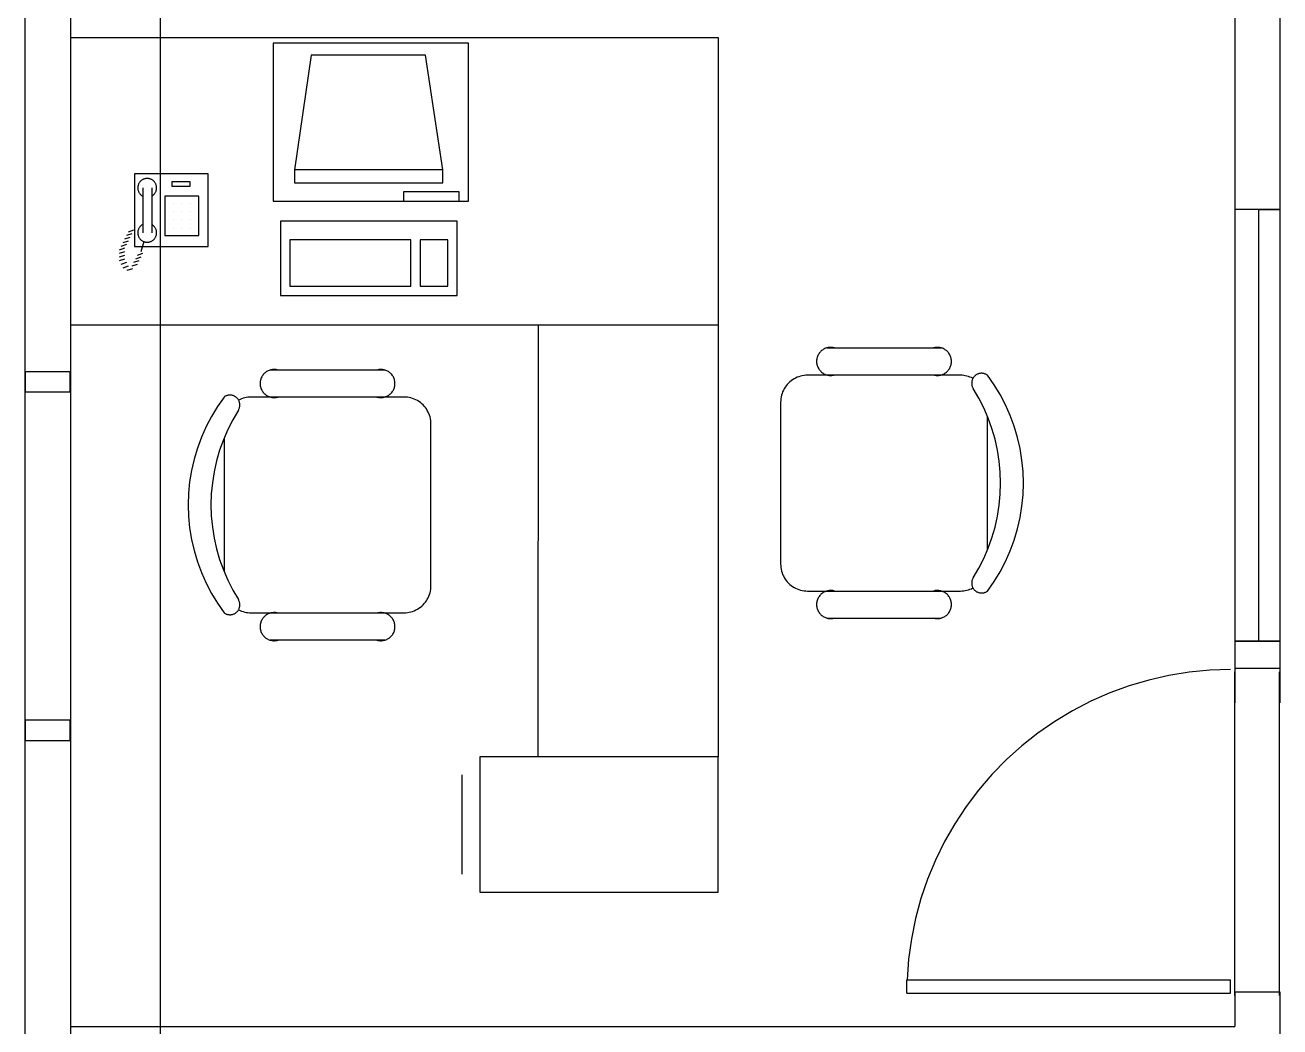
# Model space of a CAD drawing. Header units: millimetres. Extents: x 18694 to 89916, y 18694 to 89916.
# Drawn here: x 30708 to 34252, y 80973 to 83803 of the extents above; entities that cross this region are included whole.
import ezdxf

# ---------------------------------------------------------------- set-up
doc = ezdxf.new("R2010")
doc.units = ezdxf.units.MM
doc.layers.get('0').update_dxf_attribs({"linetype": 'CONTINUOUS'})
for name, color, linetype in [('E-B-FURR', 7, 'CONTINUOUS'), ('E-B-GLAZ', 7, 'CONTINUOUS'), ('E-B-MULL', 7, 'CONTINUOUS'), ('E-C-HEAD', 7, 'CONTINUOUS'), ('GRIDLN', 7, 'CONTINUOUS')]:
    doc.layers.add(name, color=color, linetype=linetype)

msp = doc.modelspace()

# ---------------------------------------------------------------- linework, layer by layer
for p, q in [((30837.08013, 82955.177168), (30837.150635, 83767.977165)), ((30837.150635, 83767.977165), (32665.950628, 83767.818529)), ((32665.950628, 83767.818529), (32665.774365, 81735.818537)), ((31960.639269, 83752.064769), (31409.185731, 83752.064769)), ((31409.185731, 83752.064769), (31409.185731, 83305.65)), ((31516.380007, 83717.919171), (31469.0125, 83394.55)), ((31839.337038, 83717.919171), (31516.380007, 83717.919171)), ((31888.1125, 83394.55), (31839.337038, 83717.919171)), ((31960.639269, 83305.65), (31960.639269, 83752.064769)), ((31225.306934, 83383.124354), (31016.892763, 83383.124354)), ((31016.892763, 83383.124354), (31016.892763, 83177.280895)), ((31225.306934, 83177.280895), (31225.306934, 83383.124354)), ((31469.0125, 83394.55), (31469.0125, 83357.419291)), ((31888.1125, 83394.55), (31469.0125, 83394.55)), ((31888.1125, 83357.419291), (31888.1125, 83394.55)), ((31040.20964, 83343.38348), (31040.20964, 83216.38348)), ((31065.60964, 83343.38348), (31065.60964, 83216.38348)), ((31174.56623, 83359.934619), (31122.97248, 83359.934619)), ((31122.97248, 83359.934619), (31122.97248, 83348.028369)), ((31122.97248, 83348.028369), (31174.56623, 83348.028369)), ((31174.56623, 83348.028369), (31174.56623, 83359.934619)), ((31469.0125, 83357.419291), (31888.1125, 83357.419291)), ((31776.821423, 83331.909692), (31776.821423, 83305.65)), ((31934.379577, 83331.909692), (31776.821423, 83331.909692)), ((31934.379577, 83305.65), (31934.379577, 83331.909692)), ((31198.37873, 83320.247119), (31103.12873, 83320.247119)), ((31103.12873, 83320.247119), (31103.12873, 83209.122119)), ((31126.94123, 83300.403369), (31126.94123, 83300.403369)), ((31150.75373, 83300.403369), (31150.75373, 83300.403369)), ((31174.56623, 83300.403369), (31174.56623, 83300.403369)), ((31198.37873, 83209.122119), (31198.37873, 83320.247119)), ((31409.185731, 83305.65), (31960.639269, 83305.65)), ((31126.94123, 83276.590869), (31126.94123, 83276.590869)), ((31150.75373, 83276.590869), (31150.75373, 83276.590869)), ((31174.56623, 83276.590869), (31174.56623, 83276.590869)), ((31014.422725, 83223.590385), (30999.182725, 83218.510385)), ((31126.94123, 83252.778369), (31126.94123, 83252.778369)), ((31126.94123, 83228.965869), (31126.94123, 83228.965869)), ((31150.75373, 83252.778369), (31150.75373, 83252.778369)), ((31150.75373, 83228.965869), (31150.75373, 83228.965869)), ((31174.56623, 83252.778369), (31174.56623, 83252.778369)), ((31174.56623, 83228.965869), (31174.56623, 83228.965869)), ((31928.635269, 83249.027538), (31429.701115, 83249.027538)), ((31429.701115, 83249.027538), (31429.701115, 83038.95)), ((31928.635269, 83038.95), (31928.635269, 83249.027538)), ((30999.182725, 83193.110385), (30983.942725, 83188.030385)), ((31004.262725, 83203.270385), (30989.022725, 83198.190385)), ((31009.342725, 83213.430385), (30994.102725, 83208.350385)), ((31043.907996, 83191.5325), (31034.742725, 83162.630385)), ((31103.12873, 83209.122119), (31198.37873, 83209.122119)), ((31797.336808, 83196.508154), (31455.960808, 83196.508154)), ((31455.960808, 83196.508154), (31455.960808, 83065.209692)), ((31797.336808, 83065.209692), (31797.336808, 83196.508154)), ((31902.375577, 83196.508154), (31823.5965, 83196.508154)), ((31823.5965, 83196.508154), (31823.5965, 83065.209692)), ((31902.375577, 83065.209692), (31902.375577, 83196.508154)), ((30989.022725, 83172.790385), (30973.782725, 83167.710385)), ((30989.022725, 83162.630385), (30973.782725, 83157.550385)), ((30989.022725, 83152.470385), (30973.782725, 83147.390385)), ((30994.102725, 83182.950385), (30978.862725, 83177.870385)), ((31016.892763, 83177.280895), (31225.306934, 83177.280895)), ((31039.822725, 83157.550385), (31024.582725, 83152.470385)), ((30989.022725, 83142.310385), (30973.782725, 83137.230385)), ((30994.102725, 83132.150385), (30978.862725, 83127.070385)), ((30999.182725, 83121.990385), (30983.942725, 83116.910385)), ((31024.582725, 83127.070385), (31009.342725, 83121.990385)), ((31029.662725, 83137.230385), (31014.422725, 83132.150385)), ((31034.742725, 83147.390385), (31019.502725, 83142.310385)), ((31011.13704, 83114.756338), (30995.89704, 83109.676338)), ((31455.960808, 83065.209692), (31797.336808, 83065.209692)), ((31823.5965, 83065.209692), (31902.375577, 83065.209692)), ((31429.701115, 83038.95), (31928.635269, 83038.95)), ((32665.880123, 82955.018532), (30837.08013, 82955.177168)), ((32157.774367, 81735.862602), (32157.880125, 82955.062598)), ((32972.292415, 82891.208207), (33296.142415, 82891.208207)), ((31724.273411, 82828.72549), (31400.423411, 82828.72549)), ((33350.117415, 82813.94177), (32918.317415, 82813.94177)), ((31778.248411, 82752.52549), (31346.448411, 82752.52549)), ((32842.117415, 82737.74177), (32842.117415, 82280.54177)), ((33426.317415, 82320.162856), (33426.317415, 82698.120684)), ((31854.448411, 82219.12549), (31854.448411, 82676.32549)), ((31270.248411, 82636.704405), (31270.248411, 82258.746576)), ((32918.317415, 82204.34177), (33350.117415, 82204.34177)), ((31346.448411, 82142.92549), (31778.248411, 82142.92549)), ((32972.292415, 82128.14177), (33296.142415, 82128.14177)), ((31724.273411, 82065.659053), (31400.423411, 82065.659053)), ((31992.674365, 81735.818537), (31992.674365, 81353.231037)), ((32665.774365, 81735.818537), (31992.674365, 81735.818537)), ((32665.774365, 81735.818537), (32157.774367, 81735.862602)), ((32665.774365, 81353.231037), (32665.774365, 81735.818537)), ((31941.874365, 81685.018537), (31941.874365, 81404.031037)), ((31992.674365, 81353.231037), (32665.774365, 81353.231037)), ((33198.344195, 81106.19288), (34112.744195, 81106.19288)), ((33198.344195, 81068.09288), (33198.344195, 81106.19288)), ((34112.744195, 81068.09288), (34112.744195, 81106.19288)), ((33198.344195, 81068.09288), (34112.744195, 81068.09288))]:
    msp.add_line(p, q)
for points in [[(31065.60964, 83319.984678), (31067.109247, 83320.863154), (31068.548342, 83321.8376), (31069.920792, 83322.903865), (31071.220749, 83324.057404), (31072.442673, 83325.293301), (31073.581356, 83326.60629), (31074.631946, 83327.990776), (31075.589967, 83329.440857), (31076.451334, 83330.950356), (31077.212378, 83332.512839), (31077.869856, 83334.121647), (31078.420965, 83335.769924), (31078.863357, 83337.450647), (31079.195147, 83339.156653), (31079.41492, 83340.880671), (31079.521741, 83342.615355), (31079.515154, 83344.353313), (31079.395187, 83346.087138), (31079.162351, 83347.809441), (31078.817638, 83349.512882), (31078.362518, 83351.190203), (31077.798931, 83352.834256), (31077.129276, 83354.438034), (31076.35641, 83355.994702), (31075.483624, 83357.497628), (31074.514639, 83358.940406), (31073.453584, 83360.316888), (31072.304981, 83361.621208), (31071.073724, 83362.847807), (31069.76506, 83363.991458), (31068.384566, 83365.047289), (31066.938126, 83366.010798), (31065.431903, 83366.877881), (31063.872316, 83367.644842), (31062.266012, 83368.308413), (31060.619835, 83368.865765), (31058.940801, 83369.314524), (31057.236065, 83369.652778), (31055.512892, 83369.879084), (31053.778625, 83369.992479), (31052.040655, 83369.992479), (31050.306388, 83369.879084), (31048.583215, 83369.652778), (31046.878479, 83369.314524), (31045.199445, 83368.865765), (31043.553268, 83368.308413), (31041.946964, 83367.644842), (31040.387377, 83366.877881), (31038.881154, 83366.010798), (31037.434714, 83365.047289), (31036.05422, 83363.991458), (31034.745556, 83362.847807), (31033.514299, 83361.621208), (31032.365696, 83360.316888), (31031.30464, 83358.940406), (31030.335655, 83357.497628), (31029.46287, 83355.994702), (31028.690003, 83354.438034), (31028.020349, 83352.834256), (31027.456762, 83351.190203), (31027.001642, 83349.512882), (31026.656929, 83347.809441), (31026.424093, 83346.087138), (31026.304126, 83344.353313), (31026.297539, 83342.615355), (31026.40436, 83340.880671), (31026.624133, 83339.156653), (31026.955923, 83337.450647), (31027.398315, 83335.769924), (31027.949424, 83334.121647), (31028.606902, 83332.512839), (31029.367946, 83330.950356), (31030.229313, 83329.440857), (31031.187334, 83327.990776), (31032.237924, 83326.60629), (31033.376607, 83325.293301), (31034.598531, 83324.057404), (31035.898488, 83322.903865), (31037.270938, 83321.8376), (31038.710033, 83320.863154), (31040.20964, 83319.984678)], [(31040.20964, 83239.782282), (31038.710033, 83238.903807), (31037.270938, 83237.92936), (31035.898488, 83236.863096), (31034.598531, 83235.709557), (31033.376607, 83234.473659), (31032.237924, 83233.16067), (31031.187334, 83231.776185), (31030.229313, 83230.326103), (31029.367946, 83228.816605), (31028.606902, 83227.254122), (31027.949424, 83225.645314), (31027.398315, 83223.997036), (31026.955923, 83222.316314), (31026.624133, 83220.610308), (31026.40436, 83218.886289), (31026.297539, 83217.151605), (31026.304126, 83215.413647), (31026.424093, 83213.679823), (31026.656929, 83211.95752), (31027.001642, 83210.254078), (31027.456762, 83208.576757), (31028.020349, 83206.932705), (31028.690003, 83205.328927), (31029.46287, 83203.772258), (31030.335655, 83202.269332), (31031.30464, 83200.826554), (31032.365696, 83199.450073), (31033.514299, 83198.145753), (31034.745556, 83196.919154), (31036.05422, 83195.775502), (31037.434714, 83194.719672), (31038.881154, 83193.756162), (31040.387377, 83192.889079), (31041.946964, 83192.122119), (31043.553268, 83191.458548), (31045.199445, 83190.901195), (31046.878479, 83190.452436), (31048.583215, 83190.114183), (31050.306388, 83189.887876), (31052.040655, 83189.774482), (31053.778625, 83189.774482), (31055.512892, 83189.887876), (31057.236065, 83190.114183), (31058.940801, 83190.452436), (31060.619835, 83190.901195), (31062.266012, 83191.458548), (31063.872316, 83192.122119), (31065.431903, 83192.889079), (31066.938126, 83193.756162), (31068.384566, 83194.719672), (31069.76506, 83195.775502), (31071.073724, 83196.919154), (31072.304981, 83198.145753), (31073.453584, 83199.450073), (31074.514639, 83200.826554), (31075.483624, 83202.269332), (31076.35641, 83203.772258), (31077.129276, 83205.328927), (31077.798931, 83206.932705), (31078.362518, 83208.576757), (31078.817638, 83210.254078), (31079.162351, 83211.95752), (31079.395187, 83213.679823), (31079.515154, 83215.413647), (31079.521741, 83217.151605), (31079.41492, 83218.886289), (31079.195147, 83220.610308), (31078.863357, 83222.316314), (31078.420965, 83223.997036), (31077.869856, 83225.645314), (31077.212378, 83227.254122), (31076.451334, 83228.816605), (31075.589967, 83230.326103), (31074.631946, 83231.776185), (31073.581356, 83233.16067), (31072.442673, 83234.473659), (31071.220749, 83235.709557), (31069.920792, 83236.863096), (31068.548342, 83237.92936), (31067.109247, 83238.903807), (31065.60964, 83239.782282)], [(32994.517415, 82891.208207), (32992.01635, 82891.850185), (32989.478832, 82892.328166), (32986.915603, 82892.640127), (32984.337513, 82892.784748), (32981.755476, 82892.761416), (32979.180421, 82892.570231), (32976.623248, 82892.212), (32974.094782, 82891.688242), (32971.605727, 82891.001172), (32969.166618, 82890.1537), (32966.78778, 82889.149413), (32964.479284, 82887.992561), (32962.2509, 82886.688042), (32960.112063, 82885.241379), (32958.071825, 82883.658694), (32956.138823, 82881.946687), (32954.32124, 82880.112606), (32952.62677, 82878.164214), (32951.062585, 82876.109758), (32949.635306, 82873.957936), (32948.350976, 82871.717856), (32947.215031, 82869.399001), (32946.232279, 82867.011186), (32945.406881, 82864.564519), (32944.74233, 82862.069357), (32944.24144, 82859.536262), (32943.90633, 82856.975956), (32943.73842, 82854.399279), (32943.73842, 82851.817136), (32943.90633, 82849.240458), (32944.24144, 82846.680153), (32944.74233, 82844.147058), (32945.406881, 82841.651895), (32946.232279, 82839.205228), (32947.215031, 82836.817413), (32948.350976, 82834.498558), (32949.635306, 82832.258478), (32951.062585, 82830.106656), (32952.62677, 82828.052201), (32954.32124, 82826.103809), (32956.138823, 82824.269727), (32958.071825, 82822.557721), (32960.112063, 82820.975036), (32962.2509, 82819.528372), (32964.479284, 82818.223853), (32966.78778, 82817.067002), (32969.166618, 82816.062714), (32971.605727, 82815.215242), (32974.094782, 82814.528172), (32976.623248, 82814.004414), (32979.180421, 82813.646184), (32981.755476, 82813.454998), (32984.337513, 82813.431666), (32986.915603, 82813.576287), (32989.478832, 82813.888248), (32992.01635, 82814.366229), (32994.517415, 82815.008207)], [(33273.917415, 82815.008207), (33276.41848, 82814.366229), (33278.955997, 82813.888248), (33281.519226, 82813.576287), (33284.097316, 82813.431666), (33286.679353, 82813.454998), (33289.254409, 82813.646184), (33291.811582, 82814.004414), (33294.340047, 82814.528172), (33296.829103, 82815.215242), (33299.268212, 82816.062714), (33301.647049, 82817.067002), (33303.955546, 82818.223853), (33306.183929, 82819.528372), (33308.322767, 82820.975036), (33310.363005, 82822.557721), (33312.296006, 82824.269727), (33314.113589, 82826.103809), (33315.80806, 82828.052201), (33317.372245, 82830.106656), (33318.799523, 82832.258478), (33320.083853, 82834.498558), (33321.219799, 82836.817413), (33322.20255, 82839.205228), (33323.027949, 82841.651895), (33323.692499, 82844.147058), (33324.19339, 82846.680153), (33324.528499, 82849.240458), (33324.696409, 82851.817136), (33324.696409, 82854.399279), (33324.528499, 82856.975956), (33324.19339, 82859.536262), (33323.692499, 82862.069357), (33323.027949, 82864.564519), (33322.20255, 82867.011186), (33321.219799, 82869.399001), (33320.083853, 82871.717856), (33318.799523, 82873.957936), (33317.372245, 82876.109758), (33315.80806, 82878.164214), (33314.113589, 82880.112606), (33312.296006, 82881.946687), (33310.363005, 82883.658694), (33308.322767, 82885.241379), (33306.183929, 82886.688042), (33303.955546, 82887.992561), (33301.647049, 82889.149413), (33299.268212, 82890.1537), (33296.829103, 82891.001172), (33294.340047, 82891.688242), (33291.811582, 82892.212), (33289.254409, 82892.570231), (33286.679353, 82892.761416), (33284.097316, 82892.784748), (33281.519226, 82892.640127), (33278.955997, 82892.328166), (33276.41848, 82891.850185), (33273.917415, 82891.208207)], [(31422.648411, 82828.72549), (31420.147346, 82829.367468), (31417.609828, 82829.845449), (31415.0466, 82830.15741), (31412.46851, 82830.302031), (31409.886472, 82830.278699), (31407.311417, 82830.087514), (31404.754244, 82829.729283), (31402.225778, 82829.205525), (31399.736723, 82828.518455), (31397.297614, 82827.670983), (31394.918776, 82826.666696), (31392.61028, 82825.509844), (31390.381896, 82824.205325), (31388.243059, 82822.758661), (31386.202821, 82821.175976), (31384.26982, 82819.46397), (31382.452237, 82817.629889), (31380.757766, 82815.681496), (31379.193581, 82813.627041), (31377.766303, 82811.475219), (31376.481972, 82809.235139), (31375.346027, 82806.916284), (31374.363275, 82804.528469), (31373.537877, 82802.081802), (31372.873326, 82799.58664), (31372.372436, 82797.053545), (31372.037327, 82794.493239), (31371.869416, 82791.916562), (31371.869416, 82789.334419), (31372.037327, 82786.757741), (31372.372436, 82784.197436), (31372.873326, 82781.66434), (31373.537877, 82779.169178), (31374.363275, 82776.722511), (31375.346027, 82774.334696), (31376.481972, 82772.015841), (31377.766303, 82769.775761), (31379.193581, 82767.623939), (31380.757766, 82765.569484), (31382.452237, 82763.621092), (31384.26982, 82761.78701), (31386.202821, 82760.075004), (31388.243059, 82758.492319), (31390.381896, 82757.045655), (31392.61028, 82755.741136), (31394.918776, 82754.584285), (31397.297614, 82753.579997), (31399.736723, 82752.732525), (31402.225778, 82752.045455), (31404.754244, 82751.521697), (31407.311417, 82751.163466), (31409.886472, 82750.972281), (31412.46851, 82750.948949), (31415.0466, 82751.09357), (31417.609828, 82751.405531), (31420.147346, 82751.883512), (31422.648411, 82752.52549)], [(31702.048411, 82752.52549), (31704.549476, 82751.883512), (31707.086994, 82751.405531), (31709.650223, 82751.09357), (31712.228312, 82750.948949), (31714.81035, 82750.972281), (31717.385405, 82751.163466), (31719.942578, 82751.521697), (31722.471044, 82752.045455), (31724.960099, 82752.732525), (31727.399208, 82753.579997), (31729.778046, 82754.584285), (31732.086542, 82755.741136), (31734.314926, 82757.045655), (31736.453763, 82758.492319), (31738.494001, 82760.075004), (31740.427002, 82761.78701), (31742.244585, 82763.621092), (31743.939056, 82765.569484), (31745.503241, 82767.623939), (31746.930519, 82769.775761), (31748.21485, 82772.015841), (31749.350795, 82774.334696), (31750.333547, 82776.722511), (31751.158945, 82779.169178), (31751.823496, 82781.66434), (31752.324386, 82784.197436), (31752.659495, 82786.757741), (31752.827406, 82789.334419), (31752.827406, 82791.916562), (31752.659495, 82794.493239), (31752.324386, 82797.053545), (31751.823496, 82799.58664), (31751.158945, 82802.081802), (31750.333547, 82804.528469), (31749.350795, 82806.916284), (31748.21485, 82809.235139), (31746.930519, 82811.475219), (31745.503241, 82813.627041), (31743.939056, 82815.681496), (31742.244585, 82817.629889), (31740.427002, 82819.46397), (31738.494001, 82821.175976), (31736.453763, 82822.758661), (31734.314926, 82824.205325), (31732.086542, 82825.509844), (31729.778046, 82826.666696), (31727.399208, 82827.670983), (31724.960099, 82828.518455), (31722.471044, 82829.205525), (31719.942578, 82829.729283), (31717.385405, 82830.087514), (31714.81035, 82830.278699), (31712.228312, 82830.302031), (31709.650223, 82830.15741), (31707.086994, 82829.845449), (31704.549476, 82829.367468), (31702.048411, 82828.72549)], [(32918.317415, 82813.94177), (32913.333696, 82813.77862), (32908.371319, 82813.289868), (32903.451532, 82812.477608), (32898.595403, 82811.345318), (32893.823727, 82809.897846), (32889.156937, 82808.14139), (32884.615017, 82806.083473), (32880.217415, 82803.732906), (32875.982963, 82801.099754), (32871.929794, 82798.195295), (32868.075264, 82795.031963), (32864.435878, 82791.623307), (32861.027221, 82787.983921), (32857.86389, 82784.129391), (32854.95943, 82780.076222), (32852.326279, 82775.84177), (32849.975712, 82771.444168), (32847.917794, 82766.902248), (32846.161339, 82762.235457), (32844.713867, 82757.463781), (32843.581576, 82752.607653), (32842.769316, 82747.687866), (32842.280565, 82742.725488), (32842.117415, 82737.74177)], [(33385.402233, 82805.280067), (33381.276362, 82807.279961), (33377.03768, 82809.028089), (33372.701531, 82810.518124), (33368.283616, 82811.744669), (33363.79993, 82812.703285), (33359.266706, 82813.390501), (33354.700357, 82813.803828), (33350.117415, 82813.94177)], [(33426.317415, 82813.94177), (33424.844738, 82814.967005), (33423.309114, 82815.895306), (33421.716914, 82816.722821), (33420.074744, 82817.446119), (33418.389416, 82818.062198), (33416.667923, 82818.568501), (33414.917406, 82818.96293), (33413.145128, 82819.243846), (33411.358442, 82819.410085), (33409.56476, 82819.460957), (33407.771524, 82819.396251), (33405.986173, 82819.216235), (33404.216115, 82818.921657), (33402.468692, 82818.513738), (33400.751155, 82817.994171), (33399.07063, 82817.365111), (33397.434087, 82816.629168), (33395.848318, 82815.789395), (33394.3199, 82814.849277), (33392.855175, 82813.812713), (33391.46022, 82812.684005), (33390.140822, 82811.467834), (33388.902455, 82810.169247), (33387.750256, 82808.79363), (33386.689005, 82807.346692), (33385.723106, 82805.834435), (33384.856566, 82804.263132), (33384.09298, 82802.639304), (33383.435516, 82800.969686), (33382.886901, 82799.261206), (33382.449411, 82797.520951), (33382.124862, 82795.756142), (33381.9146, 82793.9741), (33381.819498, 82792.182219), (33381.839949, 82790.387932), (33381.975869, 82788.598684), (33382.226695, 82786.821898), (33382.591385, 82785.064945), (33383.068426, 82783.335114), (33383.65584, 82781.639582), (33384.351189, 82779.985384), (33385.151589, 82778.379382), (33386.053718, 82776.828239)], [(33426.317415, 82204.34177), (33445.076647, 82231.106471), (33462.075928, 82259.022101), (33477.244892, 82287.973104), (33490.520744, 82317.839636), (33501.84853, 82348.498065), (33511.181359, 82379.82148), (33518.480596, 82411.680217), (33523.716027, 82443.942397), (33526.86598, 82476.47447), (33527.917415, 82509.14177), (33526.86598, 82541.80907), (33523.716027, 82574.341143), (33518.480596, 82606.603323), (33511.181359, 82638.46206), (33501.84853, 82669.785475), (33490.520744, 82700.443904), (33477.244892, 82730.310436), (33462.075928, 82759.261439), (33445.076647, 82787.177069), (33426.317415, 82813.94177)], [(33385.725645, 82241.660523), (33401.701317, 82268.649284), (33415.949513, 82296.588581), (33428.413917, 82325.367983), (33439.045265, 82354.873742), (33447.801536, 82384.989238), (33454.648122, 82415.59544), (33459.557961, 82446.57138), (33462.511649, 82477.794626), (33463.497511, 82509.14177), (33462.511649, 82540.488914), (33459.557961, 82571.71216), (33454.648122, 82602.6881), (33447.801536, 82633.294302), (33439.045265, 82663.409798), (33428.413917, 82692.915557), (33415.949513, 82721.694959), (33401.701317, 82749.634256), (33385.725645, 82776.623017)], [(31270.248411, 82752.52549), (31251.489179, 82725.760789), (31234.489897, 82697.845159), (31219.320934, 82668.894156), (31206.045082, 82639.027624), (31194.717296, 82608.369195), (31185.384467, 82577.04578), (31178.08523, 82545.187043), (31172.849799, 82512.924863), (31169.699846, 82480.39279), (31168.648411, 82447.72549), (31169.699846, 82415.05819), (31172.849799, 82382.526117), (31178.08523, 82350.263937), (31185.384467, 82318.4052), (31194.717296, 82287.081785), (31206.045082, 82256.423356), (31219.320934, 82226.556824), (31234.489897, 82197.605821), (31251.489179, 82169.690191), (31270.248411, 82142.92549)], [(31310.512108, 82715.411959), (31311.414237, 82716.963102), (31312.214637, 82718.569104), (31312.909986, 82720.223303), (31313.4974, 82721.918834), (31313.974441, 82723.648665), (31314.339131, 82725.405618), (31314.589957, 82727.182404), (31314.725877, 82728.971653), (31314.746328, 82730.765939), (31314.651225, 82732.55782), (31314.440963, 82734.339862), (31314.116414, 82736.104671), (31313.678925, 82737.844926), (31313.13031, 82739.553406), (31312.472846, 82741.223024), (31311.709259, 82742.846852), (31310.842719, 82744.418155), (31309.876821, 82745.930412), (31308.81557, 82747.37735), (31307.663371, 82748.752967), (31306.425004, 82750.051554), (31305.105606, 82751.267725), (31303.71065, 82752.396433), (31302.245926, 82753.432997), (31300.717508, 82754.373115), (31299.131738, 82755.212888), (31297.495196, 82755.948831), (31295.81467, 82756.577891), (31294.097134, 82757.097458), (31292.349711, 82757.505377), (31290.579653, 82757.799955), (31288.794302, 82757.979971), (31287.001066, 82758.044677), (31285.207384, 82757.993805), (31283.420698, 82757.827566), (31281.64842, 82757.54665), (31279.897903, 82757.152221), (31278.17641, 82756.645918), (31276.491082, 82756.029839), (31274.848911, 82755.306542), (31273.256712, 82754.479026), (31271.721088, 82753.550725), (31270.248411, 82752.52549)], [(31346.448411, 82752.52549), (31341.865469, 82752.387548), (31337.29912, 82751.974221), (31332.765896, 82751.287005), (31328.282209, 82750.328389), (31323.864295, 82749.101844), (31319.528146, 82747.61181), (31315.289463, 82745.863681), (31311.163592, 82743.863787)], [(31854.448411, 82676.32549), (31854.285261, 82681.309209), (31853.796509, 82686.271586), (31852.984249, 82691.191373), (31851.851959, 82696.047501), (31850.404487, 82700.819177), (31848.648031, 82705.485968), (31846.590114, 82710.027888), (31844.239547, 82714.42549), (31841.606396, 82718.659942), (31838.701936, 82722.713111), (31835.538604, 82726.567641), (31832.129948, 82730.207027), (31828.490562, 82733.615683), (31824.636032, 82736.779015), (31820.582863, 82739.683475), (31816.348411, 82742.316626), (31811.950809, 82744.667193), (31807.408889, 82746.72511), (31802.742098, 82748.481566), (31797.970422, 82749.929038), (31793.114294, 82751.061328), (31788.194507, 82751.873589), (31783.232129, 82752.36234), (31778.248411, 82752.52549)], [(31310.840181, 82715.206737), (31294.864509, 82688.217976), (31280.616313, 82660.278679), (31268.151908, 82631.499277), (31257.520561, 82601.993518), (31248.76429, 82571.878022), (31241.917704, 82541.27182), (31237.007864, 82510.29588), (31234.054177, 82479.072634), (31233.068315, 82447.72549), (31234.054177, 82416.378346), (31237.007864, 82385.1551), (31241.917704, 82354.17916), (31248.76429, 82323.572958), (31257.520561, 82293.457462), (31268.151908, 82263.951703), (31280.616313, 82235.172301), (31294.864509, 82207.233005), (31310.840181, 82180.244243)], [(32842.117415, 82280.54177), (32842.280565, 82275.558052), (32842.769316, 82270.595674), (32843.581576, 82265.675887), (32844.713867, 82260.819759), (32846.161339, 82256.048083), (32847.917794, 82251.381292), (32849.975712, 82246.839372), (32852.326279, 82242.44177), (32854.95943, 82238.207318), (32857.86389, 82234.154149), (32861.027221, 82230.299619), (32864.435878, 82226.660233), (32868.075264, 82223.251577), (32871.929794, 82220.088245), (32875.982963, 82217.183786), (32880.217415, 82214.550634), (32884.615017, 82212.200067), (32889.156937, 82210.14215), (32893.823727, 82208.385694), (32898.595403, 82206.938222), (32903.451532, 82205.805932), (32908.371319, 82204.993672), (32913.333696, 82204.50492), (32918.317415, 82204.34177)], [(33386.053718, 82241.455301), (33385.151589, 82239.904158), (33384.351189, 82238.298156), (33383.65584, 82236.643957), (33383.068426, 82234.948426), (33382.591385, 82233.218595), (33382.226695, 82231.461642), (33381.975869, 82229.684856), (33381.839949, 82227.895608), (33381.819498, 82226.101321), (33381.9146, 82224.30944), (33382.124862, 82222.527398), (33382.449411, 82220.762589), (33382.886901, 82219.022334), (33383.435516, 82217.313854), (33384.09298, 82215.644236), (33384.856566, 82214.020408), (33385.723106, 82212.449105), (33386.689005, 82210.936848), (33387.750256, 82209.48991), (33388.902455, 82208.114293), (33390.140822, 82206.815706), (33391.46022, 82205.599535), (33392.855175, 82204.470827), (33394.3199, 82203.434263), (33395.848318, 82202.494145), (33397.434087, 82201.654372), (33399.07063, 82200.918429), (33400.751155, 82200.289369), (33402.468692, 82199.769802), (33404.216115, 82199.361883), (33405.986173, 82199.067305), (33407.771524, 82198.887289), (33409.56476, 82198.822583), (33411.358442, 82198.873455), (33413.145128, 82199.039694), (33414.917406, 82199.32061), (33416.667923, 82199.715039), (33418.389416, 82200.221342), (33420.074744, 82200.837421), (33421.716914, 82201.560719), (33423.309114, 82202.388234), (33424.844738, 82203.316535), (33426.317415, 82204.34177)], [(31778.248411, 82142.92549), (31783.232129, 82143.08864), (31788.194507, 82143.577392), (31793.114294, 82144.389652), (31797.970422, 82145.521942), (31802.742098, 82146.969414), (31807.408889, 82148.72587), (31811.950809, 82150.783787), (31816.348411, 82153.134354), (31820.582863, 82155.767506), (31824.636032, 82158.671966), (31828.490562, 82161.835297), (31832.129948, 82165.243953), (31835.538604, 82168.883339), (31838.701936, 82172.737869), (31841.606396, 82176.791038), (31844.239547, 82181.02549), (31846.590114, 82185.423092), (31848.648031, 82189.965013), (31850.404487, 82194.631803), (31851.851959, 82199.403479), (31852.984249, 82204.259608), (31853.796509, 82209.179394), (31854.285261, 82214.141772), (31854.448411, 82219.12549)], [(32994.517415, 82204.34177), (32992.01635, 82204.983748), (32989.478832, 82205.461729), (32986.915603, 82205.77369), (32984.337513, 82205.918311), (32981.755476, 82205.894979), (32979.180421, 82205.703794), (32976.623248, 82205.345563), (32974.094782, 82204.821805), (32971.605727, 82204.134735), (32969.166618, 82203.287263), (32966.78778, 82202.282975), (32964.479284, 82201.126124), (32962.2509, 82199.821605), (32960.112063, 82198.374941), (32958.071825, 82196.792256), (32956.138823, 82195.08025), (32954.32124, 82193.246168), (32952.62677, 82191.297776), (32951.062585, 82189.243321), (32949.635306, 82187.091499), (32948.350976, 82184.851419), (32947.215031, 82182.532564), (32946.232279, 82180.144749), (32945.406881, 82177.698082), (32944.74233, 82175.20292), (32944.24144, 82172.669824), (32943.90633, 82170.109519), (32943.73842, 82167.532841), (32943.73842, 82164.950699), (32943.90633, 82162.374021), (32944.24144, 82159.813715), (32944.74233, 82157.28062), (32945.406881, 82154.785458), (32946.232279, 82152.338791), (32947.215031, 82149.950976), (32948.350976, 82147.632121), (32949.635306, 82145.392041), (32951.062585, 82143.240219), (32952.62677, 82141.185764), (32954.32124, 82139.237371), (32956.138823, 82137.40329), (32958.071825, 82135.691284), (32960.112063, 82134.108599), (32962.2509, 82132.661935), (32964.479284, 82131.357416), (32966.78778, 82130.200564), (32969.166618, 82129.196277), (32971.605727, 82128.348805), (32974.094782, 82127.661735), (32976.623248, 82127.137977), (32979.180421, 82126.779746), (32981.755476, 82126.588561), (32984.337513, 82126.565229), (32986.915603, 82126.70985), (32989.478832, 82127.021811), (32992.01635, 82127.499792), (32994.517415, 82128.14177)], [(33273.917415, 82128.14177), (33276.41848, 82127.499792), (33278.955997, 82127.021811), (33281.519226, 82126.70985), (33284.097316, 82126.565229), (33286.679353, 82126.588561), (33289.254409, 82126.779746), (33291.811582, 82127.137977), (33294.340047, 82127.661735), (33296.829103, 82128.348805), (33299.268212, 82129.196277), (33301.647049, 82130.200564), (33303.955546, 82131.357416), (33306.183929, 82132.661935), (33308.322767, 82134.108599), (33310.363005, 82135.691284), (33312.296006, 82137.40329), (33314.113589, 82139.237371), (33315.80806, 82141.185764), (33317.372245, 82143.240219), (33318.799523, 82145.392041), (33320.083853, 82147.632121), (33321.219799, 82149.950976), (33322.20255, 82152.338791), (33323.027949, 82154.785458), (33323.692499, 82157.28062), (33324.19339, 82159.813715), (33324.528499, 82162.374021), (33324.696409, 82164.950699), (33324.696409, 82167.532841), (33324.528499, 82170.109519), (33324.19339, 82172.669824), (33323.692499, 82175.20292), (33323.027949, 82177.698082), (33322.20255, 82180.144749), (33321.219799, 82182.532564), (33320.083853, 82184.851419), (33318.799523, 82187.091499), (33317.372245, 82189.243321), (33315.80806, 82191.297776), (33314.113589, 82193.246168), (33312.296006, 82195.08025), (33310.363005, 82196.792256), (33308.322767, 82198.374941), (33306.183929, 82199.821605), (33303.955546, 82201.126124), (33301.647049, 82202.282975), (33299.268212, 82203.287263), (33296.829103, 82204.134735), (33294.340047, 82204.821805), (33291.811582, 82205.345563), (33289.254409, 82205.703794), (33286.679353, 82205.894979), (33284.097316, 82205.918311), (33281.519226, 82205.77369), (33278.955997, 82205.461729), (33276.41848, 82204.983748), (33273.917415, 82204.34177)], [(33350.117415, 82204.34177), (33354.700357, 82204.479712), (33359.266706, 82204.893039), (33363.79993, 82205.580255), (33368.283616, 82206.538871), (33372.701531, 82207.765416), (33377.03768, 82209.255451), (33381.276362, 82211.003579), (33385.402233, 82213.003473)], [(31270.248411, 82142.92549), (31271.721088, 82141.900255), (31273.256712, 82140.971954), (31274.848911, 82140.144439), (31276.491082, 82139.421141), (31278.17641, 82138.805062), (31279.897903, 82138.298759), (31281.64842, 82137.904331), (31283.420698, 82137.623414), (31285.207384, 82137.457175), (31287.001066, 82137.406303), (31288.794302, 82137.471009), (31290.579653, 82137.651025), (31292.349711, 82137.945603), (31294.097134, 82138.353522), (31295.81467, 82138.873089), (31297.495196, 82139.502149), (31299.131738, 82140.238092), (31300.717508, 82141.077865), (31302.245926, 82142.017983), (31303.71065, 82143.054547), (31305.105606, 82144.183255), (31306.425004, 82145.399426), (31307.663371, 82146.698013), (31308.81557, 82148.07363), (31309.876821, 82149.520568), (31310.842719, 82151.032826), (31311.709259, 82152.604128), (31312.472846, 82154.227956), (31313.13031, 82155.897574), (31313.678925, 82157.606054), (31314.116414, 82159.346309), (31314.440963, 82161.111118), (31314.651225, 82162.89316), (31314.746328, 82164.685041), (31314.725877, 82166.479328), (31314.589957, 82168.268576), (31314.339131, 82170.045362), (31313.974441, 82171.802315), (31313.4974, 82173.532146), (31312.909986, 82175.227678), (31312.214637, 82176.881876), (31311.414237, 82178.487878), (31310.512108, 82180.039021)], [(31311.163592, 82151.587193), (31315.289463, 82149.587299), (31319.528146, 82147.839171), (31323.864295, 82146.349136), (31328.282209, 82145.122591), (31332.765896, 82144.163975), (31337.29912, 82143.476759), (31341.865469, 82143.063432), (31346.448411, 82142.92549)], [(31422.648411, 82141.859053), (31420.147346, 82142.501031), (31417.609828, 82142.979012), (31415.0466, 82143.290973), (31412.46851, 82143.435594), (31409.886472, 82143.412262), (31407.311417, 82143.221076), (31404.754244, 82142.862846), (31402.225778, 82142.339088), (31399.736723, 82141.652018), (31397.297614, 82140.804546), (31394.918776, 82139.800258), (31392.61028, 82138.643407), (31390.381896, 82137.338888), (31388.243059, 82135.892224), (31386.202821, 82134.309539), (31384.26982, 82132.597533), (31382.452237, 82130.763451), (31380.757766, 82128.815059), (31379.193581, 82126.760604), (31377.766303, 82124.608782), (31376.481972, 82122.368702), (31375.346027, 82120.049847), (31374.363275, 82117.662032), (31373.537877, 82115.215365), (31372.873326, 82112.720202), (31372.372436, 82110.187107), (31372.037327, 82107.626802), (31371.869416, 82105.050124), (31371.869416, 82102.467981), (31372.037327, 82099.891304), (31372.372436, 82097.330998), (31372.873326, 82094.797903), (31373.537877, 82092.302741), (31374.363275, 82089.856074), (31375.346027, 82087.468259), (31376.481972, 82085.149404), (31377.766303, 82082.909324), (31379.193581, 82080.757502), (31380.757766, 82078.703046), (31382.452237, 82076.754654), (31384.26982, 82074.920573), (31386.202821, 82073.208567), (31388.243059, 82071.625882), (31390.381896, 82070.179218), (31392.61028, 82068.874699), (31394.918776, 82067.717847), (31397.297614, 82066.71356), (31399.736723, 82065.866088), (31402.225778, 82065.179018), (31404.754244, 82064.65526), (31407.311417, 82064.297029), (31409.886472, 82064.105844), (31412.46851, 82064.082512), (31415.0466, 82064.227133), (31417.609828, 82064.539094), (31420.147346, 82065.017075), (31422.648411, 82065.659053)], [(31702.048411, 82065.659053), (31704.549476, 82065.017075), (31707.086994, 82064.539094), (31709.650223, 82064.227133), (31712.228312, 82064.082512), (31714.81035, 82064.105844), (31717.385405, 82064.297029), (31719.942578, 82064.65526), (31722.471044, 82065.179018), (31724.960099, 82065.866088), (31727.399208, 82066.71356), (31729.778046, 82067.717847), (31732.086542, 82068.874699), (31734.314926, 82070.179218), (31736.453763, 82071.625882), (31738.494001, 82073.208567), (31740.427002, 82074.920573), (31742.244585, 82076.754654), (31743.939056, 82078.703046), (31745.503241, 82080.757502), (31746.930519, 82082.909324), (31748.21485, 82085.149404), (31749.350795, 82087.468259), (31750.333547, 82089.856074), (31751.158945, 82092.302741), (31751.823496, 82094.797903), (31752.324386, 82097.330998), (31752.659495, 82099.891304), (31752.827406, 82102.467981), (31752.827406, 82105.050124), (31752.659495, 82107.626802), (31752.324386, 82110.187107), (31751.823496, 82112.720202), (31751.158945, 82115.215365), (31750.333547, 82117.662032), (31749.350795, 82120.049847), (31748.21485, 82122.368702), (31746.930519, 82124.608782), (31745.503241, 82126.760604), (31743.939056, 82128.815059), (31742.244585, 82130.763451), (31740.427002, 82132.597533), (31738.494001, 82134.309539), (31736.453763, 82135.892224), (31734.314926, 82137.338888), (31732.086542, 82138.643407), (31729.778046, 82139.800258), (31727.399208, 82140.804546), (31724.960099, 82141.652018), (31722.471044, 82142.339088), (31719.942578, 82142.862846), (31717.385405, 82143.221076), (31714.81035, 82143.412262), (31712.228312, 82143.435594), (31709.650223, 82143.290973), (31707.086994, 82142.979012), (31704.549476, 82142.501031), (31702.048411, 82141.859053)], [(34112.744195, 81982.49288), (34054.522848, 81980.637473), (33996.537775, 81975.078783), (33939.02429, 81965.839367), (33882.215794, 81952.956721), (33826.342827, 81936.483124), (33771.632133, 81916.485431), (33718.305738, 81893.044796), (33666.580052, 81866.256345), (33616.664986, 81836.228791), (33568.763107, 81803.083992), (33523.068808, 81766.956456), (33479.767528, 81727.992796), (33439.03499, 81686.351132), (33401.036495, 81642.200457), (33365.926249, 81595.71994), (33333.846735, 81547.098211), (33304.928139, 81496.532584), (33279.287819, 81444.228266), (33257.029826, 81390.397517), (33238.244489, 81335.258793), (33223.008043, 81279.035858), (33211.382319, 81221.956874), (33203.414497, 81164.253481), (33199.136913, 81106.15985)]]:
    msp.add_lwpolyline(points)
at = {"layer": 'E-B-FURR', "color": 6}
for p, q in [((34125.423265, 85699.6), (34125.423265, 81888.595481)), ((34252.423265, 85699.6), (34252.423265, 81888.595481)), ((30837.080134, 68986.4), (30837.080134, 85013.8)), ((34125.423265, 82062.638897), (34252.423265, 82062.638897)), ((34125.423265, 81986.438897), (34252.423265, 81986.438897)), ((34125.423265, 81072.038897), (34125.423265, 80974.195481)), ((34125.423265, 81072.038897), (34252.423265, 81072.038897)), ((34252.423265, 81072.038897), (34252.423265, 77422.17246)), ((30837.713864, 80974.195481), (34125.423265, 80974.195481))]:
    msp.add_line(p, q, dxfattribs=at)
at = {"layer": 'E-B-GLAZ', "color": 8}
msp.add_line((30708.6, 68986.4), (30708.6, 85013.8), dxfattribs=at)
msp.add_lwpolyline([(34252.423265, 82062.638897), (34125.423265, 82062.638897), (34192.444899, 82062.638897), (34192.444899, 83281.838897), (34252.423265, 83281.838897), (34125.423265, 83281.838897)], dxfattribs=at)
at = {"layer": 'E-B-MULL', "color": 8}
for points in [[(30708.079376, 82766.932789), (30835.079376, 82766.932789), (30835.079376, 82824.082789), (30708.079376, 82824.082789), (30708.079376, 82766.932789), (30708.079376, 82766.932789)], [(30708.079376, 81781.989496), (30835.079376, 81781.989496), (30835.079376, 81839.139496), (30708.079376, 81839.139496), (30708.079376, 81781.989496), (30708.079376, 81781.989496)]]:
    msp.add_lwpolyline(points, close=True, dxfattribs=at)
at = {"layer": 'E-C-HEAD', "color": 5}
for p, q in [((34124.404446, 81976.109123), (34124.404446, 81061.709123)), ((34251.404446, 81061.709123), (34251.404446, 81976.109123))]:
    msp.add_line(p, q, dxfattribs=at)
at = {"layer": 'GRIDLN', "color": 9}
msp.add_line((31089.6, 88696.8), (31089.6, 18694.4), dxfattribs=at)
msp.add_line((31089.6, 88696.8), (31089.6, 18694.4), dxfattribs=at)

doc.saveas('drawing.dxf')
